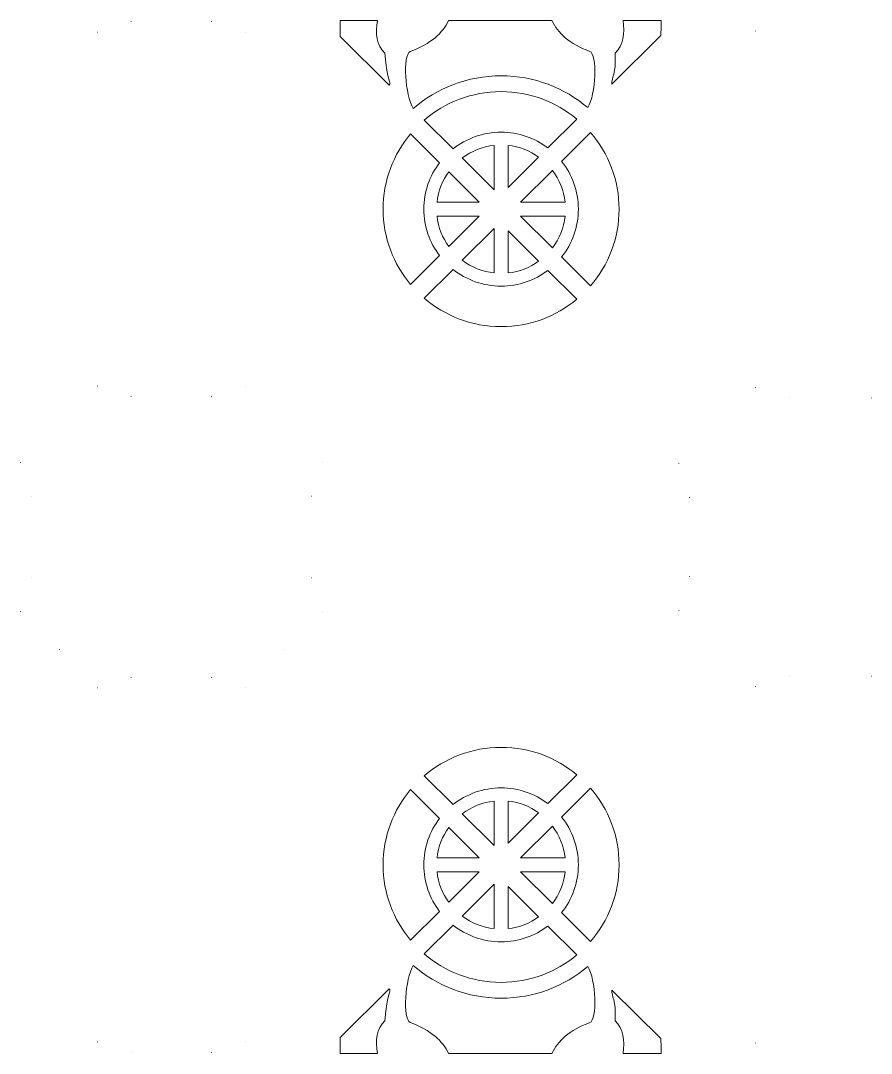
# Model space of a CAD drawing. Header units: millimetres. Extents: x -1200 to 1200, y -590 to 590.
# Drawn here: x 204 to 1175, y -590 to 590 of the extents above; entities that cross this region are included whole.
import ezdxf

# ---------------------------------------------------------------- set-up
doc = ezdxf.new("R2010")
doc.units = ezdxf.units.MM
doc.header["$MEASUREMENT"] = 0
doc.layers.add('Layer 1', color=7, linetype='Continuous')

msp = doc.modelspace()

# ---------------------------------------------------------------- linework, layer by layer
at = {"layer": 'Layer 1', "color": 250, "lineweight": 20}
for points, knots in [([(329.9713, 588.816), (329.9416, 588.8244), (329.9122, 588.8334), (329.8834, 588.8429), (329.9128, 588.834), (329.9419, 588.8249), (329.9713, 588.816)], [0, 0, 0, 0, 0.5, 0.5, 0.5, 1, 1, 1, 1]), ([(421.8486, 588.8165), (421.8772, 588.8253), (421.9061, 588.8341), (421.9349, 588.8429), (421.9066, 588.8336), (421.8778, 588.8248), (421.8486, 588.8165)], [0, 0, 0, 0, 0.5, 0.5, 0.5, 1, 1, 1, 1]), ([(568.5317, 589.9734), (568.5317, 589.9734), (611.1206, 589.9734), (611.1206, 589.9734), (608.592, 575.9208), (610.2779, 561.4208), (619.7227, 552.8338), (622.5941, 519.1979), (627.4027, 519.7912), (624.5623, 516.3141), (624.5623, 516.3141), (568.7341, 571.9103), (568.7341, 571.9103), (568.4638, 577.1931), (568.4641, 583.316), (568.5317, 589.9734)], [0, 0, 0, 0, 0.2, 0.2, 0.2, 0.4, 0.4, 0.4, 0.6, 0.6, 0.6, 0.8, 0.8, 0.8, 1, 1, 1, 1]), ([(692.5062, 589.9734), (692.5062, 589.9734), (810.552, 589.9734), (810.552, 589.9734), (817.1301, 576.0993), (830.2874, 563.4697), (853.9346, 554.8116), (862.4635, 551.9789), (860.9662, 505.3978), (851.5032, 490.5833), (824.797, 513.2452), (790.2102, 526.9624), (752.4973, 526.9624), (714.198, 526.9624), (679.1093, 512.8114), (652.2178, 489.5049), (642.5851, 505.2382), (640.0071, 550.1988), (648.5748, 554.7222), (672.555, 563.5032), (685.8559, 576.1652), (692.5062, 589.9734)], [0, 0, 0, 0, 0.142857143, 0.142857143, 0.142857143, 0.285714286, 0.285714286, 0.285714286, 0.428571429, 0.428571429, 0.428571429, 0.571428571, 0.571428571, 0.571428571, 0.714285714, 0.714285714, 0.714285714, 0.857142857, 0.857142857, 0.857142857, 1, 1, 1, 1]), ([(891.8897, 589.9734), (891.8897, 589.9734), (935.1895, 589.9734), (935.1895, 589.9734), (935.246, 583.8102), (935.2338, 578.1308), (934.9872, 573.1862), (934.9872, 573.1862), (879.1665, 517.5901), (879.1665, 517.5901), (878.464, 525.1442), (883.9829, 528.2831), (882.7865, 552.923), (892.125, 561.4081), (894.0687, 575.8532), (891.8897, 589.9734)], [0, 0, 0, 0, 0.2, 0.2, 0.2, 0.4, 0.4, 0.4, 0.6, 0.6, 0.6, 0.8, 0.8, 0.8, 1, 1, 1, 1]), ([(291.3703, 576.8133), (291.2896, 576.8313), (291.222, 576.8657), (291.167, 576.9185), (291.2349, 576.8836), (291.3028, 576.8485), (291.3703, 576.8133)], [0, 0, 0, 0, 0.5, 0.5, 0.5, 1, 1, 1, 1]), ([(460.4402, 576.8133), (460.5076, 576.8485), (460.5756, 576.8836), (460.6434, 576.9185), (460.5884, 576.8657), (460.5208, 576.8313), (460.4402, 576.8133)], [0, 0, 0, 0, 0.5, 0.5, 0.5, 1, 1, 1, 1]), ([(1043.274, 578.0892), (1043.1926, 578.1069), (1043.1248, 578.1415), (1043.07, 578.1946), (1043.1381, 578.1596), (1043.2061, 578.1243), (1043.274, 578.0892)], [0, 0, 0, 0, 0.5, 0.5, 0.5, 1, 1, 1, 1]), ([(752.505, 508.8494), (785.332, 508.8494), (815.473, 497.0399), (838.9065, 477.4912), (838.9065, 477.4912), (805.8402, 444.5699), (805.8402, 444.5699), (791.013, 455.8181), (772.5116, 462.5172), (752.505, 462.5172), (731.8271, 462.5172), (712.793, 455.3778), (697.711, 443.4471), (697.711, 443.4471), (664.7064, 476.3238), (664.7064, 476.3238), (688.3252, 496.5677), (719.0221, 508.8494), (752.505, 508.8494)], [0, 0, 0, 0, 0.166666667, 0.166666667, 0.166666667, 0.333333333, 0.333333333, 0.333333333, 0.5, 0.5, 0.5, 0.666666667, 0.666666667, 0.666666667, 0.833333333, 0.833333333, 0.833333333, 1, 1, 1, 1]), ([(682.2199, 321.4534), (682.2199, 321.4534), (649.1691, 288.5257), (649.1691, 288.5257), (629.5408, 311.8577), (617.6928, 341.8824), (617.6928, 374.574), (617.6928, 407.2719), (629.5408, 437.3031), (649.1691, 460.6286), (649.1691, 460.6286), (682.2199, 427.6947), (682.2199, 427.6947), (670.9199, 412.9247), (664.2048, 394.5118), (664.2048, 374.574), (664.2048, 354.6362), (670.9353, 336.2297), (682.2199, 321.4534)], [0, 0, 0, 0, 0.166666667, 0.166666667, 0.166666667, 0.333333333, 0.333333333, 0.333333333, 0.5, 0.5, 0.5, 0.666666667, 0.666666667, 0.666666667, 0.833333333, 0.833333333, 0.833333333, 1, 1, 1, 1]), ([(854.6602, 462.0132), (874.9984, 438.4897), (887.3095, 407.9227), (887.3095, 374.574), (887.3095, 341.2316), (874.9984, 310.6583), (854.6602, 287.1349), (854.6602, 287.1349), (821.6478, 320.0051), (821.6478, 320.0051), (833.627, 335.0238), (840.7976, 353.9854), (840.7976, 374.574), (840.7976, 395.1625), (833.627, 414.1242), (821.6478, 429.143), (821.6478, 429.143), (854.6602, 462.0132), (854.6602, 462.0132)], [0, 0, 0, 0, 0.166666667, 0.166666667, 0.166666667, 0.333333333, 0.333333333, 0.333333333, 0.5, 0.5, 0.5, 0.666666667, 0.666666667, 0.666666667, 0.833333333, 0.833333333, 0.833333333, 1, 1, 1, 1]), ([(744.5241, 447.4729), (744.5241, 447.4729), (744.5241, 396.8214), (744.5241, 396.8214), (744.5241, 396.8214), (708.1696, 433.0411), (708.1696, 433.0411), (718.5047, 440.8504), (730.9702, 446.0055), (744.5241, 447.4729)], [0, 0, 0, 0, 0.333333333, 0.333333333, 0.333333333, 0.666666667, 0.666666667, 0.666666667, 1, 1, 1, 1]), ([(760.4706, 447.4729), (773.3914, 446.0757), (785.3089, 441.3353), (795.3661, 434.1257), (795.3661, 434.1257), (760.4706, 399.3925), (760.4706, 399.3925), (760.4706, 399.3925), (760.4706, 447.4729), (760.4706, 447.4729)], [0, 0, 0, 0, 0.333333333, 0.333333333, 0.333333333, 0.666666667, 0.666666667, 0.666666667, 1, 1, 1, 1]), ([(692.7093, 417.2632), (692.7093, 417.2632), (727.5895, 382.5172), (727.5895, 382.5172), (727.5895, 382.5172), (679.31, 382.5172), (679.31, 382.5172), (680.6993, 395.3795), (685.4772, 407.2592), (692.7093, 417.2632)], [0, 0, 0, 0, 0.333333333, 0.333333333, 0.333333333, 0.666666667, 0.666666667, 0.666666667, 1, 1, 1, 1]), ([(811.197, 418.737), (819.0312, 408.4332), (824.2181, 396.0112), (825.6923, 382.5172), (825.6923, 382.5172), (774.8425, 382.5172), (774.8425, 382.5172), (774.8425, 382.5172), (811.197, 418.737), (811.197, 418.737)], [0, 0, 0, 0, 0.333333333, 0.333333333, 0.333333333, 0.666666667, 0.666666667, 0.666666667, 1, 1, 1, 1]), ([(679.31, 366.6308), (679.31, 366.6308), (727.5895, 366.6308), (727.5895, 366.6308), (727.5895, 366.6308), (692.7093, 331.8912), (692.7093, 331.8912), (685.4772, 341.9016), (680.6993, 353.7686), (679.31, 366.6308)], [0, 0, 0, 0, 0.333333333, 0.333333333, 0.333333333, 0.666666667, 0.666666667, 0.666666667, 1, 1, 1, 1]), ([(774.8425, 366.6308), (774.8425, 366.6308), (825.6923, 366.6308), (825.6923, 366.6308), (824.2181, 353.1369), (819.0312, 340.7276), (811.197, 330.4174), (811.197, 330.4174), (774.8425, 366.6308), (774.8425, 366.6308)], [0, 0, 0, 0, 0.333333333, 0.333333333, 0.333333333, 0.666666667, 0.666666667, 0.666666667, 1, 1, 1, 1]), ([(744.5241, 352.3266), (744.5241, 352.3266), (744.5241, 301.675), (744.5241, 301.675), (730.9702, 303.1425), (718.5047, 308.3104), (708.1696, 316.1068), (708.1696, 316.1068), (744.5241, 352.3266), (744.5241, 352.3266)], [0, 0, 0, 0, 0.333333333, 0.333333333, 0.333333333, 0.666666667, 0.666666667, 0.666666667, 1, 1, 1, 1]), ([(760.4706, 349.7682), (760.4706, 349.7682), (795.3507, 315.0222), (795.3507, 315.0222), (785.3089, 307.8256), (773.3914, 303.0724), (760.4706, 301.675), (760.4706, 301.675), (760.4706, 349.7682), (760.4706, 349.7682)], [0, 0, 0, 0, 0.333333333, 0.333333333, 0.333333333, 0.666666667, 0.666666667, 0.666666667, 1, 1, 1, 1]), ([(805.8402, 304.5844), (805.8402, 304.5844), (838.9065, 271.6567), (838.9065, 271.6567), (815.473, 252.1082), (785.332, 240.3114), (752.505, 240.3114), (719.0221, 240.3114), (688.3252, 252.5804), (664.7064, 272.8243), (664.7064, 272.8243), (697.711, 305.701), (697.711, 305.701), (712.7853, 293.7702), (731.8271, 286.6308), (752.505, 286.6308), (772.5116, 286.6308), (791.013, 293.33), (805.8402, 304.5844)], [0, 0, 0, 0, 0.166666667, 0.166666667, 0.166666667, 0.333333333, 0.333333333, 0.333333333, 0.5, 0.5, 0.5, 0.666666667, 0.666666667, 0.666666667, 0.833333333, 0.833333333, 0.833333333, 1, 1, 1, 1]), ([(291.3707, 172.3348), (291.303, 172.2995), (291.2351, 172.2645), (291.167, 172.2295), (291.222, 172.2822), (291.2897, 172.3166), (291.3707, 172.3348)], [0, 0, 0, 0, 0.5, 0.5, 0.5, 1, 1, 1, 1]), ([(460.4398, 172.3348), (460.5207, 172.3168), (460.5884, 172.2822), (460.6434, 172.2295), (460.5753, 172.2645), (460.5075, 172.2995), (460.4398, 172.3348)], [0, 0, 0, 0, 0.5, 0.5, 0.5, 1, 1, 1, 1]), ([(1043.2738, 171.0589), (1043.2059, 171.0236), (1043.1381, 170.9885), (1043.07, 170.9535), (1043.1248, 171.0066), (1043.1926, 171.041), (1043.2738, 171.0589)], [0, 0, 0, 0, 0.5, 0.5, 0.5, 1, 1, 1, 1]), ([(329.9762, 160.3335), (329.9452, 160.324), (329.9144, 160.3145), (329.8834, 160.3051), (329.9138, 160.3151), (329.9446, 160.3246), (329.9762, 160.3335)], [0, 0, 0, 0, 0.5, 0.5, 0.5, 1, 1, 1, 1]), ([(421.8437, 160.333), (421.8745, 160.3243), (421.9051, 160.315), (421.9349, 160.3051), (421.9045, 160.3144), (421.874, 160.3237), (421.8437, 160.333)], [0, 0, 0, 0, 0.5, 0.5, 0.5, 1, 1, 1, 1]), ([(1081.8666, 159.0561), (1081.8373, 159.0471), (1081.8079, 159.038), (1081.7784, 159.0291), (1081.8073, 159.0386), (1081.8367, 159.0477), (1081.8666, 159.0561)], [0, 0, 0, 0, 0.5, 0.5, 0.5, 1, 1, 1, 1]), ([(1175.3617, 159.0564), (1175.392, 159.0478), (1175.4217, 159.0388), (1175.4509, 159.0291), (1175.4212, 159.0381), (1175.3915, 159.0473), (1175.3617, 159.0564)], [0, 0, 0, 0, 0.5, 0.5, 0.5, 1, 1, 1, 1]), ([(203.6489, 84.964), (203.6666, 85.0448), (203.7011, 85.1123), (203.7544, 85.1668), (203.7194, 85.0991), (203.6841, 85.0315), (203.6489, 84.964)], [0, 0, 0, 0, 0.5, 0.5, 0.5, 1, 1, 1, 1]), ([(548.1616, 84.964), (548.1263, 85.0315), (548.0911, 85.0991), (548.056, 85.1668), (548.1093, 85.1123), (548.1438, 85.0448), (548.1616, 84.964)], [0, 0, 0, 0, 0.5, 0.5, 0.5, 1, 1, 1, 1]), ([(955.5503, 83.6917), (955.5684, 83.7736), (955.6033, 83.8419), (955.6574, 83.8972), (955.6218, 83.8286), (955.5861, 83.76), (955.5503, 83.6917)], [0, 0, 0, 0, 0.5, 0.5, 0.5, 1, 1, 1, 1]), ([(215.7135, 46.5279), (215.7222, 46.5586), (215.7315, 46.5888), (215.7414, 46.6183), (215.7321, 46.5881), (215.7226, 46.558), (215.7135, 46.5279)], [0, 0, 0, 0, 0.5, 0.5, 0.5, 1, 1, 1, 1]), ([(536.097, 46.5279), (536.0878, 46.558), (536.0784, 46.5881), (536.0691, 46.6183), (536.079, 46.5888), (536.0883, 46.5586), (536.097, 46.5279)], [0, 0, 0, 0, 0.5, 0.5, 0.5, 1, 1, 1, 1]), ([(967.6096, 45.2549), (967.618, 45.2845), (967.6271, 45.3136), (967.6365, 45.3422), (967.6276, 45.313), (967.6187, 45.2839), (967.6096, 45.2549)], [0, 0, 0, 0, 0.5, 0.5, 0.5, 1, 1, 1, 1]), ([(215.7135, -46.5875), (215.7226, -46.6176), (215.7321, -46.6477), (215.7414, -46.6778), (215.7315, -46.6483), (215.7222, -46.6182), (215.7135, -46.5875)], [0, 0, 0, 0, 0.5, 0.5, 0.5, 1, 1, 1, 1]), ([(536.097, -46.5875), (536.0883, -46.6182), (536.079, -46.6483), (536.0691, -46.6778), (536.0784, -46.6477), (536.0878, -46.6176), (536.097, -46.5875)], [0, 0, 0, 0, 0.5, 0.5, 0.5, 1, 1, 1, 1]), ([(967.61, -45.3152), (967.6188, -45.3441), (967.6277, -45.3728), (967.6365, -45.4017), (967.6271, -45.3735), (967.6182, -45.3446), (967.61, -45.3152)], [0, 0, 0, 0, 0.5, 0.5, 0.5, 1, 1, 1, 1]), ([(203.6491, -85.0307), (203.6844, -85.0979), (203.7195, -85.1652), (203.7544, -85.2327), (203.7016, -85.1782), (203.6672, -85.111), (203.6491, -85.0307)], [0, 0, 0, 0, 0.5, 0.5, 0.5, 1, 1, 1, 1]), ([(548.1613, -85.0307), (548.1432, -85.111), (548.1088, -85.1782), (548.056, -85.2327), (548.0909, -85.1652), (548.1261, -85.0979), (548.1613, -85.0307)], [0, 0, 0, 0, 0.5, 0.5, 0.5, 1, 1, 1, 1]), ([(955.55, -83.7442), (955.5858, -83.8129), (955.6216, -83.8815), (955.6574, -83.9504), (955.603, -83.895), (955.5679, -83.8266), (955.55, -83.7442)], [0, 0, 0, 0, 0.5, 0.5, 0.5, 1, 1, 1, 1]), ([(247.8375, -128.6875), (247.8341, -128.6875), (247.8309, -128.6875), (247.8275, -128.6875), (247.8275, -128.6875), (247.8375, -128.6875), (247.8375, -128.6875)], [0, 0, 0, 0, 0.5, 0.5, 0.5, 1, 1, 1, 1]), ([(247.8375, -128.6875), (247.8395, -128.6877), (247.8412, -128.6877), (247.8429, -128.6875), (247.8429, -128.6875), (247.8375, -128.6875), (247.8375, -128.6875)], [0, 0, 0, 0, 0.5, 0.5, 0.5, 1, 1, 1, 1]), ([(503.9675, -128.6875), (503.9696, -128.6879), (503.9722, -128.6876), (503.9752, -128.6875), (503.9752, -128.6875), (503.9675, -128.6875), (503.9675, -128.6875)], [0, 0, 0, 0, 0.5, 0.5, 0.5, 1, 1, 1, 1]), ([(329.9757, -160.3865), (329.9444, -160.3777), (329.9136, -160.3683), (329.8834, -160.3583), (329.9143, -160.3677), (329.9451, -160.3771), (329.9757, -160.3865)], [0, 0, 0, 0, 0.5, 0.5, 0.5, 1, 1, 1, 1]), ([(421.844, -160.386), (421.8743, -160.3769), (421.9045, -160.3676), (421.9349, -160.3583), (421.9053, -160.3682), (421.8749, -160.3774), (421.844, -160.386)], [0, 0, 0, 0, 0.5, 0.5, 0.5, 1, 1, 1, 1]), ([(1081.8638, -159.1148), (1081.8349, -159.1066), (1081.8065, -159.098), (1081.7784, -159.0886), (1081.807, -159.0973), (1081.8354, -159.106), (1081.8638, -159.1148)], [0, 0, 0, 0, 0.5, 0.5, 0.5, 1, 1, 1, 1]), ([(1175.3645, -159.1151), (1175.3933, -159.1063), (1175.4222, -159.0975), (1175.4509, -159.0886), (1175.4226, -159.098), (1175.3939, -159.1068), (1175.3645, -159.1151)], [0, 0, 0, 0, 0.5, 0.5, 0.5, 1, 1, 1, 1]), ([(291.3672, -172.3989), (291.2878, -172.381), (291.2213, -172.3472), (291.167, -172.2954), (291.2339, -172.3298), (291.3005, -172.3643), (291.3672, -172.3989)], [0, 0, 0, 0, 0.5, 0.5, 0.5, 1, 1, 1, 1]), ([(460.4432, -172.3989), (460.51, -172.3643), (460.5766, -172.3298), (460.6434, -172.2954), (460.5892, -172.3472), (460.5227, -172.381), (460.4432, -172.3989)], [0, 0, 0, 0, 0.5, 0.5, 0.5, 1, 1, 1, 1]), ([(1043.2741, -171.1186), (1043.1928, -171.1007), (1043.1249, -171.0662), (1043.07, -171.0131), (1043.1381, -171.0482), (1043.2063, -171.0833), (1043.2741, -171.1186)], [0, 0, 0, 0, 0.5, 0.5, 0.5, 1, 1, 1, 1]), ([(664.7064, -272.8903), (688.3252, -252.6336), (719.0221, -240.371), (752.505, -240.371), (785.332, -240.371), (815.473, -252.1742), (838.9065, -271.7099), (838.9065, -271.7099), (805.8402, -304.644), (805.8402, -304.644), (791.013, -293.3832), (772.5116, -286.6904), (752.505, -286.6904), (731.8271, -286.6904), (712.7853, -293.8297), (697.711, -305.7669), (697.711, -305.7669), (664.7064, -272.8903), (664.7064, -272.8903)], [0, 0, 0, 0, 0.166666667, 0.166666667, 0.166666667, 0.333333333, 0.333333333, 0.333333333, 0.5, 0.5, 0.5, 0.666666667, 0.666666667, 0.666666667, 0.833333333, 0.833333333, 0.833333333, 1, 1, 1, 1]), ([(664.2048, -374.6336), (664.2048, -394.565), (670.9199, -412.9843), (682.2199, -427.7606), (682.2199, -427.7606), (649.1691, -460.6818), (649.1691, -460.6818), (629.5408, -437.3563), (617.6928, -407.3379), (617.6928, -374.6399), (617.6928, -341.9356), (629.5408, -311.9173), (649.1691, -288.5917), (649.1691, -288.5917), (682.2199, -321.5066), (682.2199, -321.5066), (670.9353, -336.2893), (664.2048, -354.7022), (664.2048, -374.6336)], [0, 0, 0, 0, 0.166666667, 0.166666667, 0.166666667, 0.333333333, 0.333333333, 0.333333333, 0.5, 0.5, 0.5, 0.666666667, 0.666666667, 0.666666667, 0.833333333, 0.833333333, 0.833333333, 1, 1, 1, 1]), ([(854.6602, -287.2008), (874.9984, -310.7178), (887.3095, -341.2848), (887.3095, -374.6399), (887.3095, -407.9887), (874.9984, -438.5558), (854.6602, -462.0728), (854.6602, -462.0728), (821.6478, -429.1962), (821.6478, -429.1962), (833.627, -414.1901), (840.7976, -395.2157), (840.7976, -374.6336), (840.7976, -354.045), (833.627, -335.0834), (821.6478, -320.0711), (821.6478, -320.0711), (854.6602, -287.2008), (854.6602, -287.2008)], [0, 0, 0, 0, 0.166666667, 0.166666667, 0.166666667, 0.333333333, 0.333333333, 0.333333333, 0.5, 0.5, 0.5, 0.666666667, 0.666666667, 0.666666667, 0.833333333, 0.833333333, 0.833333333, 1, 1, 1, 1]), ([(708.1696, -316.1729), (718.5047, -308.3636), (730.9702, -303.2085), (744.5241, -301.7411), (744.5241, -301.7411), (744.5241, -352.3798), (744.5241, -352.3798), (744.5241, -352.3798), (708.1696, -316.1729), (708.1696, -316.1729)], [0, 0, 0, 0, 0.333333333, 0.333333333, 0.333333333, 0.666666667, 0.666666667, 0.666666667, 1, 1, 1, 1]), ([(760.4706, -301.7411), (773.3914, -303.1319), (785.3089, -307.8851), (795.3507, -315.0754), (795.3507, -315.0754), (760.4706, -349.8214), (760.4706, -349.8214), (760.4706, -349.8214), (760.4706, -301.7411), (760.4706, -301.7411)], [0, 0, 0, 0, 0.333333333, 0.333333333, 0.333333333, 0.666666667, 0.666666667, 0.666666667, 1, 1, 1, 1]), ([(692.7093, -331.9572), (692.7093, -331.9572), (727.5895, -366.6904), (727.5895, -366.6904), (727.5895, -366.6904), (679.31, -366.6904), (679.31, -366.6904), (680.6993, -353.8282), (685.4772, -341.9548), (692.7093, -331.9572)], [0, 0, 0, 0, 0.333333333, 0.333333333, 0.333333333, 0.666666667, 0.666666667, 0.666666667, 1, 1, 1, 1]), ([(811.197, -330.4833), (819.0312, -340.7872), (824.2181, -353.1965), (825.6923, -366.6904), (825.6923, -366.6904), (774.8425, -366.6904), (774.8425, -366.6904), (774.8425, -366.6904), (811.197, -330.4833), (811.197, -330.4833)], [0, 0, 0, 0, 0.333333333, 0.333333333, 0.333333333, 0.666666667, 0.666666667, 0.666666667, 1, 1, 1, 1]), ([(679.31, -382.5832), (679.31, -382.5832), (727.5895, -382.5832), (727.5895, -382.5832), (727.5895, -382.5832), (692.7093, -417.3292), (692.7093, -417.3292), (685.4772, -407.3188), (680.6993, -395.4327), (679.31, -382.5832)], [0, 0, 0, 0, 0.333333333, 0.333333333, 0.333333333, 0.666666667, 0.666666667, 0.666666667, 1, 1, 1, 1]), ([(774.8425, -382.5832), (774.8425, -382.5832), (825.6923, -382.5832), (825.6923, -382.5832), (824.2181, -396.0771), (819.0312, -408.4864), (811.197, -418.7902), (811.197, -418.7902), (774.8425, -382.5832), (774.8425, -382.5832)], [0, 0, 0, 0, 0.333333333, 0.333333333, 0.333333333, 0.666666667, 0.666666667, 0.666666667, 1, 1, 1, 1]), ([(744.5241, -396.8873), (744.5241, -396.8873), (744.5241, -447.5389), (744.5241, -447.5389), (730.9702, -446.0651), (718.5047, -440.91), (708.1696, -433.1007), (708.1696, -433.1007), (744.5241, -396.8873), (744.5241, -396.8873)], [0, 0, 0, 0, 0.333333333, 0.333333333, 0.333333333, 0.666666667, 0.666666667, 0.666666667, 1, 1, 1, 1]), ([(760.4706, -399.4521), (760.4706, -399.4521), (795.3661, -434.1918), (795.3661, -434.1918), (785.3089, -441.3885), (773.3914, -446.1417), (760.4706, -447.5389), (760.4706, -447.5389), (760.4706, -399.4521), (760.4706, -399.4521)], [0, 0, 0, 0, 0.333333333, 0.333333333, 0.333333333, 0.666666667, 0.666666667, 0.666666667, 1, 1, 1, 1]), ([(805.8402, -444.6295), (805.8402, -444.6295), (838.9065, -477.5572), (838.9065, -477.5572), (815.473, -497.1058), (785.332, -508.9026), (752.505, -508.9026), (719.0221, -508.9026), (688.3252, -496.6337), (664.7064, -476.377), (664.7064, -476.377), (697.711, -443.5067), (697.711, -443.5067), (712.793, -455.431), (731.8271, -462.5831), (752.505, -462.5831), (772.5116, -462.5831), (791.013, -455.884), (805.8402, -444.6295)], [0, 0, 0, 0, 0.166666667, 0.166666667, 0.166666667, 0.333333333, 0.333333333, 0.333333333, 0.5, 0.5, 0.5, 0.666666667, 0.666666667, 0.666666667, 0.833333333, 0.833333333, 0.833333333, 1, 1, 1, 1]), ([(810.5533, -590.0266), (810.5533, -590.0266), (692.504, -590.0266), (692.504, -590.0266), (685.853, -576.22), (672.5524, -563.5602), (648.5748, -554.7819), (640.0071, -550.2647), (642.5851, -505.3042), (652.2178, -489.5646), (679.1093, -512.871), (714.198, -527.0284), (752.4973, -527.0284), (790.2102, -527.0284), (824.797, -513.3113), (851.5032, -490.6492), (860.9662, -505.4637), (862.4635, -552.0321), (853.9346, -554.8648), (830.2889, -563.524), (817.1318, -576.1534), (810.5533, -590.0266)], [0, 0, 0, 0, 0.142857143, 0.142857143, 0.142857143, 0.285714286, 0.285714286, 0.285714286, 0.428571429, 0.428571429, 0.428571429, 0.571428571, 0.571428571, 0.571428571, 0.714285714, 0.714285714, 0.714285714, 0.857142857, 0.857142857, 0.857142857, 1, 1, 1, 1]), ([(611.1202, -590.0266), (611.1202, -590.0266), (568.5316, -590.0266), (568.5316, -590.0266), (568.4642, -583.3727), (568.464, -577.2523), (568.7341, -571.9698), (568.7341, -571.9698), (624.5623, -516.3737), (624.5623, -516.3737), (627.4027, -519.8508), (622.5941, -519.2638), (619.7227, -552.8933), (610.2784, -561.4773), (608.5922, -575.9749), (611.1202, -590.0266)], [0, 0, 0, 0, 0.2, 0.2, 0.2, 0.4, 0.4, 0.4, 0.6, 0.6, 0.6, 0.8, 0.8, 0.8, 1, 1, 1, 1]), ([(935.1896, -590.0266), (935.1896, -590.0266), (891.8908, -590.0266), (891.8908, -590.0266), (894.0682, -575.9071), (892.1236, -561.4626), (882.7865, -552.9762), (883.9829, -528.3492), (878.464, -525.2037), (879.1665, -517.656), (879.1665, -517.656), (934.9872, -573.2522), (934.9872, -573.2522), (935.2337, -578.1921), (935.246, -583.8671), (935.1896, -590.0266)], [0, 0, 0, 0, 0.2, 0.2, 0.2, 0.4, 0.4, 0.4, 0.6, 0.6, 0.6, 0.8, 0.8, 0.8, 1, 1, 1, 1]), ([(291.3704, -576.8665), (291.3028, -576.9017), (291.2349, -576.9367), (291.167, -576.9717), (291.222, -576.9189), (291.2896, -576.8845), (291.3704, -576.8665)], [0, 0, 0, 0, 0.5, 0.5, 0.5, 1, 1, 1, 1]), ([(460.44, -576.8665), (460.5208, -576.8845), (460.5884, -576.9189), (460.6434, -576.9717), (460.5753, -576.9367), (460.5076, -576.9017), (460.44, -576.8665)], [0, 0, 0, 0, 0.5, 0.5, 0.5, 1, 1, 1, 1]), ([(1043.2743, -578.1549), (1043.2063, -578.1901), (1043.1382, -578.2254), (1043.07, -578.2605), (1043.1249, -578.2073), (1043.1928, -578.1728), (1043.2743, -578.1549)], [0, 0, 0, 0, 0.5, 0.5, 0.5, 1, 1, 1, 1]), ([(329.9762, -588.8806), (329.9452, -588.89), (329.9144, -588.8996), (329.8834, -588.909), (329.9138, -588.8989), (329.9446, -588.8894), (329.9762, -588.8806)], [0, 0, 0, 0, 0.5, 0.5, 0.5, 1, 1, 1, 1]), ([(421.8437, -588.8811), (421.8745, -588.8898), (421.9051, -588.8991), (421.9349, -588.909), (421.9045, -588.8997), (421.874, -588.8904), (421.8437, -588.8811)], [0, 0, 0, 0, 0.5, 0.5, 0.5, 1, 1, 1, 1])]:
    msp.add_open_spline(points, degree=3, knots=knots, dxfattribs=at)

doc.saveas('drawing.dxf')
